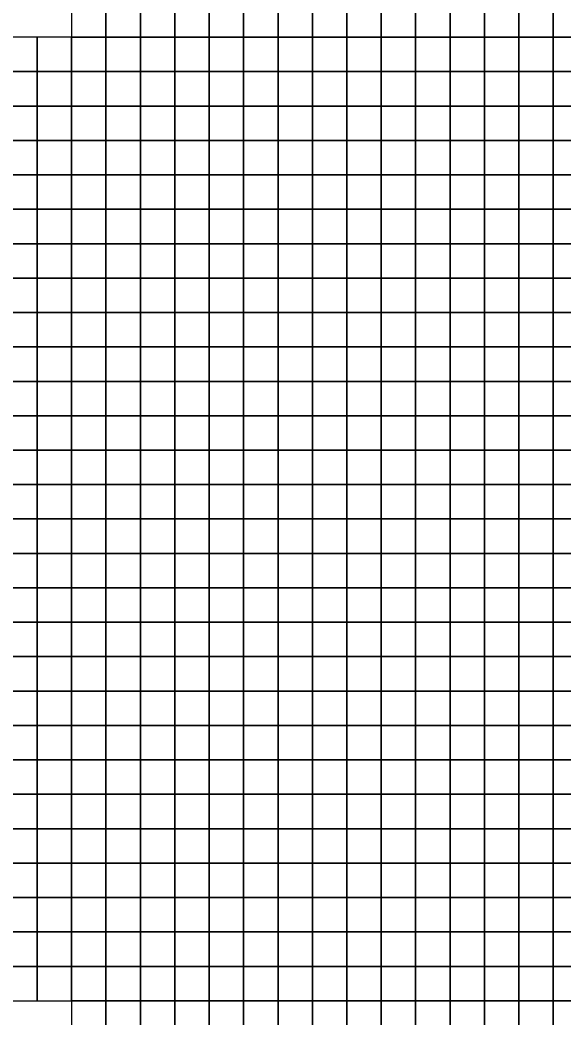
# Model space of a CAD drawing. Extents: x -2.8 to 74.5, y -0.2 to 18.4.
# Drawn here: x 66.37 to 69.53, y 6.1 to 11.9 of the extents above; entities that cross this region are included whole.
import ezdxf

# ---------------------------------------------------------------- set-up
doc = ezdxf.new("R2010")
doc.units = 0
doc.header["$MEASUREMENT"] = 0
doc.layers.add('layer_elements', color=7, linetype='Continuous')

msp = doc.modelspace()

# ---------------------------------------------------------------- linework, layer by layer
at = {"layer": 'layer_elements', "color": 51, "true_color": 0xffff73}
for points in [[(66.67, 11.8), (66.87, 11.8, 0), (66.87, 12, 0), (66.67, 12)], [(67.07, 11.8), (67.27, 11.8), (67.27, 12), (67.07, 12)], [(67.27, 11.8), (67.47, 11.8), (67.47, 12), (67.27, 12)], [(67.47, 11.8), (67.67, 11.8), (67.67, 12), (67.47, 12)], [(67.67, 11.8), (67.87, 11.8), (67.87, 12), (67.67, 12)], [(67.87, 11.8), (68.07, 11.8), (68.07, 12), (67.87, 12)], [(68.07, 11.8), (68.27, 11.8), (68.27, 12), (68.07, 12)], [(68.27, 11.8), (68.47, 11.8), (68.47, 12), (68.27, 12)], [(68.47, 11.8), (68.67, 11.8), (68.67, 12), (68.47, 12)], [(68.67, 11.8), (68.87, 11.8), (68.87, 12), (68.67, 12)], [(69.47, 11.8), (69.67, 11.8), (69.67, 12), (69.47, 12)], [(66.27, 11.6, 0), (66.47, 11.6), (66.47, 11.8), (66.27, 11.8)], [(66.47, 11.6), (66.67, 11.6), (66.67, 11.8), (66.47, 11.8)], [(67.07, 11.6), (67.27, 11.6), (67.27, 11.8), (67.07, 11.8)], [(67.27, 11.6), (67.47, 11.6), (67.47, 11.8), (67.27, 11.8)], [(67.47, 11.6), (67.67, 11.6), (67.67, 11.8), (67.47, 11.8)], [(67.67, 11.6), (67.87, 11.6), (67.87, 11.8), (67.67, 11.8)], [(68.07, 11.6), (68.27, 11.6), (68.27, 11.8), (68.07, 11.8)], [(68.27, 11.6), (68.47, 11.6), (68.47, 11.8), (68.27, 11.8)], [(67.07, 11.4), (67.27, 11.4), (67.27, 11.6), (67.07, 11.6)], [(67.27, 11.4), (67.47, 11.4), (67.47, 11.6), (67.27, 11.6)], [(67.47, 11.4), (67.67, 11.4), (67.67, 11.6), (67.47, 11.6)], [(68.07, 11.4), (68.27, 11.4), (68.27, 11.6), (68.07, 11.6)], [(66.67, 11.2), (66.87, 11.2), (66.87, 11.4), (66.67, 11.4)], [(66.87, 11.2), (67.07, 11.2), (67.07, 11.4), (66.87, 11.4)], [(67.07, 11.2), (67.27, 11.2), (67.27, 11.4), (67.07, 11.4)], [(67.27, 11.2), (67.47, 11.2), (67.47, 11.4), (67.27, 11.4)], [(66.27, 11), (66.47, 11), (66.47, 11.2), (66.27, 11.2)], [(66.47, 11), (66.67, 11), (66.67, 11.2), (66.47, 11.2)], [(66.67, 11), (66.87, 11), (66.87, 11.2), (66.67, 11.2)], [(66.87, 11), (67.07, 11), (67.07, 11.2), (66.87, 11.2)], [(67.07, 11), (67.27, 11), (67.27, 11.2), (67.07, 11.2)], [(67.27, 11), (67.47, 11), (67.47, 11.2), (67.27, 11.2)], [(66.27, 6.8), (66.47, 6.8), (66.47, 7), (66.27, 7)], [(66.47, 6.8), (66.67, 6.8), (66.67, 7), (66.47, 7)], [(66.67, 6.8), (66.87, 6.8), (66.87, 7), (66.67, 7)], [(66.87, 6.8), (67.07, 6.8), (67.07, 7), (66.87, 7)], [(66.27, 6.6), (66.47, 6.6), (66.47, 6.8), (66.27, 6.8)], [(66.47, 6.6), (66.67, 6.6), (66.67, 6.8), (66.47, 6.8)], [(66.67, 6.6), (66.87, 6.6), (66.87, 6.8), (66.67, 6.8)], [(66.87, 6.6), (67.07, 6.6), (67.07, 6.8), (66.87, 6.8)], [(67.07, 6.6), (67.27, 6.6), (67.27, 6.8), (67.07, 6.8)], [(66.47, 6.4, 0), (66.67, 6.4), (66.67, 6.6), (66.47, 6.6)], [(67.07, 6.4), (67.27, 6.4), (67.27, 6.6), (67.07, 6.6)], [(66.27, 6.2), (66.47, 6.2), (66.47, 6.4, 0), (66.27, 6.4)], [(66.47, 6.2), (66.67, 6.2), (66.67, 6.4), (66.47, 6.4, 0)], [(67.07, 6.2), (67.27, 6.2), (67.27, 6.4), (67.07, 6.4)], [(66.67, 6), (66.87, 6, 0), (66.87, 6.2, 0), (66.67, 6.2)]]:
    msp.add_3dface(points, dxfattribs=at)
at = {"layer": 'layer_elements', "color": 171, "true_color": 0x8080ff}
for points in [[(66.87, 11.8, 0), (67.07, 11.8), (67.07, 12), (66.87, 12, 0)], [(68.87, 11.8), (69.07, 11.8), (69.07, 12), (68.87, 12)], [(69.07, 11.8), (69.27, 11.8), (69.27, 12), (69.07, 12)], [(69.27, 11.8), (69.47, 11.8), (69.47, 12), (69.27, 12)], [(67.87, 11.6), (68.07, 11.6), (68.07, 11.8), (67.87, 11.8)], [(68.47, 11.6), (68.67, 11.6), (68.67, 11.8), (68.47, 11.8)], [(68.67, 11.6), (68.87, 11.6), (68.87, 11.8), (68.67, 11.8)], [(68.87, 11.6), (69.07, 11.6), (69.07, 11.8), (68.87, 11.8)], [(69.07, 11.6), (69.27, 11.6), (69.27, 11.8), (69.07, 11.8)], [(69.27, 11.6), (69.47, 11.6), (69.47, 11.8), (69.27, 11.8)], [(69.47, 11.6), (69.67, 11.6), (69.67, 11.8), (69.47, 11.8)], [(67.67, 11.4), (67.87, 11.4), (67.87, 11.6), (67.67, 11.6)], [(67.87, 11.4), (68.07, 11.4), (68.07, 11.6), (67.87, 11.6)], [(68.27, 11.4), (68.47, 11.4), (68.47, 11.6), (68.27, 11.6)], [(68.47, 11.4), (68.67, 11.4), (68.67, 11.6), (68.47, 11.6)], [(68.67, 11.4), (68.87, 11.4), (68.87, 11.6), (68.67, 11.6)], [(68.87, 11.4), (69.07, 11.4), (69.07, 11.6), (68.87, 11.6)], [(69.07, 11.4), (69.27, 11.4), (69.27, 11.6), (69.07, 11.6)], [(69.27, 11.4), (69.47, 11.4), (69.47, 11.6), (69.27, 11.6)], [(69.47, 11.4), (69.67, 11.4), (69.67, 11.6), (69.47, 11.6)], [(67.47, 11.2), (67.67, 11.2), (67.67, 11.4), (67.47, 11.4)], [(67.67, 11.2), (67.87, 11.2), (67.87, 11.4), (67.67, 11.4)], [(67.87, 11.2), (68.07, 11.2), (68.07, 11.4), (67.87, 11.4)], [(68.07, 11.2), (68.27, 11.2), (68.27, 11.4), (68.07, 11.4)], [(68.27, 11.2), (68.47, 11.2), (68.47, 11.4), (68.27, 11.4)], [(68.47, 11.2), (68.67, 11.2), (68.67, 11.4), (68.47, 11.4)], [(68.67, 11.2), (68.87, 11.2), (68.87, 11.4), (68.67, 11.4)], [(68.87, 11.2), (69.07, 11.2), (69.07, 11.4), (68.87, 11.4)], [(69.07, 11.2), (69.27, 11.2), (69.27, 11.4), (69.07, 11.4)], [(69.27, 11.2), (69.47, 11.2), (69.47, 11.4), (69.27, 11.4)], [(69.47, 11.2), (69.67, 11.2), (69.67, 11.4), (69.47, 11.4)], [(67.47, 11), (67.67, 11), (67.67, 11.2), (67.47, 11.2)], [(67.67, 11), (67.87, 11), (67.87, 11.2), (67.67, 11.2)], [(67.87, 11), (68.07, 11), (68.07, 11.2), (67.87, 11.2)], [(68.07, 11), (68.27, 11), (68.27, 11.2), (68.07, 11.2)], [(68.27, 11), (68.47, 11), (68.47, 11.2), (68.27, 11.2)], [(68.47, 11), (68.67, 11), (68.67, 11.2), (68.47, 11.2)], [(68.67, 11), (68.87, 11), (68.87, 11.2), (68.67, 11.2)], [(68.87, 11), (69.07, 11), (69.07, 11.2), (68.87, 11.2)], [(69.07, 11), (69.27, 11), (69.27, 11.2), (69.07, 11.2)], [(69.27, 11), (69.47, 11), (69.47, 11.2), (69.27, 11.2)], [(69.47, 11), (69.67, 11), (69.67, 11.2), (69.47, 11.2)], [(66.27, 10.8), (66.47, 10.8), (66.47, 11), (66.27, 11)], [(66.47, 10.8), (66.67, 10.8), (66.67, 11), (66.47, 11)], [(66.67, 10.8), (66.87, 10.8), (66.87, 11), (66.67, 11)], [(66.87, 10.8), (67.07, 10.8), (67.07, 11), (66.87, 11)], [(67.07, 10.8), (67.27, 10.8), (67.27, 11), (67.07, 11)], [(67.27, 10.8), (67.47, 10.8), (67.47, 11), (67.27, 11)], [(67.47, 10.8), (67.67, 10.8), (67.67, 11), (67.47, 11)], [(67.67, 10.8), (67.87, 10.8), (67.87, 11), (67.67, 11)], [(67.87, 10.8), (68.07, 10.8), (68.07, 11), (67.87, 11)], [(68.07, 10.8), (68.27, 10.8), (68.27, 11), (68.07, 11)], [(68.27, 10.8), (68.47, 10.8), (68.47, 11), (68.27, 11)], [(68.47, 10.8), (68.67, 10.8), (68.67, 11), (68.47, 11)], [(68.67, 10.8), (68.87, 10.8), (68.87, 11), (68.67, 11)], [(68.87, 10.8), (69.07, 10.8), (69.07, 11), (68.87, 11)], [(69.07, 10.8), (69.27, 10.8), (69.27, 11), (69.07, 11)], [(69.27, 10.8), (69.47, 10.8), (69.47, 11), (69.27, 11)], [(69.47, 10.8), (69.67, 10.8), (69.67, 11), (69.47, 11)], [(66.27, 10.6), (66.47, 10.6), (66.47, 10.8), (66.27, 10.8)], [(66.47, 10.6), (66.67, 10.6), (66.67, 10.8), (66.47, 10.8)], [(66.67, 10.6), (66.87, 10.6), (66.87, 10.8), (66.67, 10.8)], [(66.87, 10.6), (67.07, 10.6), (67.07, 10.8), (66.87, 10.8)], [(67.07, 10.6), (67.27, 10.6), (67.27, 10.8), (67.07, 10.8)], [(67.27, 10.6), (67.47, 10.6), (67.47, 10.8), (67.27, 10.8)], [(67.47, 10.6), (67.67, 10.6), (67.67, 10.8), (67.47, 10.8)], [(67.67, 10.6), (67.87, 10.6), (67.87, 10.8), (67.67, 10.8)], [(67.87, 10.6), (68.07, 10.6), (68.07, 10.8), (67.87, 10.8)], [(68.07, 10.6), (68.27, 10.6), (68.27, 10.8), (68.07, 10.8)], [(68.27, 10.6), (68.47, 10.6), (68.47, 10.8), (68.27, 10.8)], [(68.47, 10.6), (68.67, 10.6), (68.67, 10.8), (68.47, 10.8)], [(68.67, 10.6), (68.87, 10.6), (68.87, 10.8), (68.67, 10.8)], [(68.87, 10.6), (69.07, 10.6), (69.07, 10.8), (68.87, 10.8)], [(69.07, 10.6), (69.27, 10.6), (69.27, 10.8), (69.07, 10.8)], [(69.27, 10.6), (69.47, 10.6), (69.47, 10.8), (69.27, 10.8)], [(69.47, 10.6), (69.67, 10.6), (69.67, 10.8), (69.47, 10.8)], [(66.27, 10.4), (66.47, 10.4), (66.47, 10.6), (66.27, 10.6)], [(66.47, 10.4), (66.67, 10.4), (66.67, 10.6), (66.47, 10.6)], [(66.67, 10.4), (66.87, 10.4), (66.87, 10.6), (66.67, 10.6)], [(66.87, 10.4), (67.07, 10.4), (67.07, 10.6), (66.87, 10.6)], [(67.07, 10.4), (67.27, 10.4), (67.27, 10.6), (67.07, 10.6)], [(67.27, 10.4), (67.47, 10.4), (67.47, 10.6), (67.27, 10.6)], [(67.47, 10.4), (67.67, 10.4), (67.67, 10.6), (67.47, 10.6)], [(67.67, 10.4), (67.87, 10.4), (67.87, 10.6), (67.67, 10.6)], [(67.87, 10.4), (68.07, 10.4), (68.07, 10.6), (67.87, 10.6)], [(68.07, 10.4), (68.27, 10.4), (68.27, 10.6), (68.07, 10.6)], [(68.27, 10.4), (68.47, 10.4), (68.47, 10.6), (68.27, 10.6)], [(68.47, 10.4), (68.67, 10.4), (68.67, 10.6), (68.47, 10.6)], [(68.67, 10.4), (68.87, 10.4), (68.87, 10.6), (68.67, 10.6)], [(68.87, 10.4), (69.07, 10.4), (69.07, 10.6), (68.87, 10.6)], [(69.07, 10.4), (69.27, 10.4), (69.27, 10.6), (69.07, 10.6)], [(69.27, 10.4), (69.47, 10.4), (69.47, 10.6), (69.27, 10.6)], [(69.47, 10.4), (69.67, 10.4), (69.67, 10.6), (69.47, 10.6)], [(66.27, 10.2), (66.47, 10.2), (66.47, 10.4), (66.27, 10.4)], [(66.47, 10.2), (66.67, 10.2), (66.67, 10.4), (66.47, 10.4)], [(66.67, 10.2), (66.87, 10.2), (66.87, 10.4), (66.67, 10.4)], [(66.87, 10.2), (67.07, 10.2), (67.07, 10.4), (66.87, 10.4)], [(67.07, 10.2), (67.27, 10.2), (67.27, 10.4), (67.07, 10.4)], [(67.27, 10.2), (67.47, 10.2), (67.47, 10.4), (67.27, 10.4)], [(67.47, 10.2), (67.67, 10.2), (67.67, 10.4), (67.47, 10.4)], [(67.67, 10.2), (67.87, 10.2), (67.87, 10.4), (67.67, 10.4)], [(67.87, 10.2), (68.07, 10.2), (68.07, 10.4), (67.87, 10.4)], [(68.07, 10.2), (68.27, 10.2), (68.27, 10.4), (68.07, 10.4)], [(68.27, 10.2), (68.47, 10.2), (68.47, 10.4), (68.27, 10.4)], [(68.47, 10.2), (68.67, 10.2), (68.67, 10.4), (68.47, 10.4)], [(68.67, 10.2), (68.87, 10.2), (68.87, 10.4), (68.67, 10.4)], [(68.87, 10.2), (69.07, 10.2), (69.07, 10.4), (68.87, 10.4)], [(69.07, 10.2), (69.27, 10.2), (69.27, 10.4), (69.07, 10.4)], [(69.27, 10.2), (69.47, 10.2), (69.47, 10.4), (69.27, 10.4)], [(69.47, 10.2), (69.67, 10.2), (69.67, 10.4), (69.47, 10.4)], [(66.27, 10), (66.47, 10), (66.47, 10.2), (66.27, 10.2)], [(66.47, 10), (66.67, 10), (66.67, 10.2), (66.47, 10.2)], [(66.67, 10), (66.87, 10), (66.87, 10.2), (66.67, 10.2)], [(66.87, 10), (67.07, 10), (67.07, 10.2), (66.87, 10.2)], [(67.07, 10), (67.27, 10), (67.27, 10.2), (67.07, 10.2)], [(67.27, 10), (67.47, 10), (67.47, 10.2), (67.27, 10.2)], [(67.47, 10), (67.67, 10), (67.67, 10.2), (67.47, 10.2)], [(67.67, 10), (67.87, 10), (67.87, 10.2), (67.67, 10.2)], [(67.87, 10), (68.07, 10), (68.07, 10.2), (67.87, 10.2)], [(68.07, 10), (68.27, 10), (68.27, 10.2), (68.07, 10.2)], [(68.27, 10), (68.47, 10), (68.47, 10.2), (68.27, 10.2)], [(68.47, 10), (68.67, 10), (68.67, 10.2), (68.47, 10.2)], [(68.67, 10), (68.87, 10), (68.87, 10.2), (68.67, 10.2)], [(68.87, 10), (69.07, 10), (69.07, 10.2), (68.87, 10.2)], [(69.07, 10), (69.27, 10), (69.27, 10.2), (69.07, 10.2)], [(69.27, 10), (69.47, 10), (69.47, 10.2), (69.27, 10.2)], [(69.47, 10), (69.67, 10), (69.67, 10.2), (69.47, 10.2)], [(66.27, 9.8), (66.47, 9.8), (66.47, 10), (66.27, 10)], [(66.47, 9.8), (66.67, 9.8), (66.67, 10), (66.47, 10)], [(66.67, 9.8), (66.87, 9.8), (66.87, 10), (66.67, 10)], [(66.87, 9.8), (67.07, 9.8), (67.07, 10), (66.87, 10)], [(67.07, 9.8), (67.27, 9.8), (67.27, 10), (67.07, 10)], [(67.27, 9.8), (67.47, 9.8), (67.47, 10), (67.27, 10)], [(67.47, 9.8), (67.67, 9.8), (67.67, 10), (67.47, 10)], [(67.67, 9.8), (67.87, 9.8), (67.87, 10), (67.67, 10)], [(67.87, 9.8), (68.07, 9.8), (68.07, 10), (67.87, 10)], [(68.07, 9.8), (68.27, 9.8), (68.27, 10), (68.07, 10)], [(68.27, 9.8), (68.47, 9.8), (68.47, 10), (68.27, 10)], [(68.47, 9.8), (68.67, 9.8), (68.67, 10), (68.47, 10)], [(68.67, 9.8), (68.87, 9.8), (68.87, 10), (68.67, 10)], [(68.87, 9.8), (69.07, 9.8), (69.07, 10), (68.87, 10)], [(69.07, 9.8), (69.27, 9.8), (69.27, 10), (69.07, 10)], [(69.27, 9.8), (69.47, 9.8), (69.47, 10), (69.27, 10)], [(69.47, 9.8), (69.67, 9.8), (69.67, 10), (69.47, 10)], [(66.27, 9.6), (66.47, 9.6), (66.47, 9.8), (66.27, 9.8)], [(66.47, 9.6), (66.67, 9.6), (66.67, 9.8), (66.47, 9.8)], [(66.67, 9.6), (66.87, 9.6), (66.87, 9.8), (66.67, 9.8)], [(66.87, 9.6), (67.07, 9.6), (67.07, 9.8), (66.87, 9.8)], [(67.07, 9.6), (67.27, 9.6), (67.27, 9.8), (67.07, 9.8)], [(67.27, 9.6), (67.47, 9.6), (67.47, 9.8), (67.27, 9.8)], [(67.47, 9.6), (67.67, 9.6), (67.67, 9.8), (67.47, 9.8)], [(67.67, 9.6), (67.87, 9.6), (67.87, 9.8), (67.67, 9.8)], [(67.87, 9.6), (68.07, 9.6), (68.07, 9.8), (67.87, 9.8)], [(68.07, 9.6), (68.27, 9.6), (68.27, 9.8), (68.07, 9.8)], [(68.27, 9.6), (68.47, 9.6), (68.47, 9.8), (68.27, 9.8)], [(68.47, 9.6), (68.67, 9.6), (68.67, 9.8), (68.47, 9.8)], [(68.67, 9.6), (68.87, 9.6), (68.87, 9.8), (68.67, 9.8)], [(68.87, 9.6), (69.07, 9.6), (69.07, 9.8), (68.87, 9.8)], [(69.07, 9.6), (69.27, 9.6), (69.27, 9.8), (69.07, 9.8)], [(69.27, 9.6), (69.47, 9.6), (69.47, 9.8), (69.27, 9.8)], [(69.47, 9.6), (69.67, 9.6), (69.67, 9.8), (69.47, 9.8)], [(66.27, 9.4), (66.47, 9.4), (66.47, 9.6), (66.27, 9.6)], [(66.47, 9.4), (66.67, 9.4), (66.67, 9.6), (66.47, 9.6)], [(66.67, 9.4), (66.87, 9.4), (66.87, 9.6), (66.67, 9.6)], [(66.87, 9.4), (67.07, 9.4), (67.07, 9.6), (66.87, 9.6)], [(67.07, 9.4), (67.27, 9.4), (67.27, 9.6), (67.07, 9.6)], [(67.27, 9.4), (67.47, 9.4), (67.47, 9.6), (67.27, 9.6)], [(67.47, 9.4), (67.67, 9.4), (67.67, 9.6), (67.47, 9.6)], [(67.67, 9.4), (67.87, 9.4), (67.87, 9.6), (67.67, 9.6)], [(67.87, 9.4), (68.07, 9.4), (68.07, 9.6), (67.87, 9.6)], [(68.07, 9.4), (68.27, 9.4), (68.27, 9.6), (68.07, 9.6)], [(68.27, 9.4), (68.47, 9.4), (68.47, 9.6), (68.27, 9.6)], [(68.47, 9.4), (68.67, 9.4), (68.67, 9.6), (68.47, 9.6)], [(68.67, 9.4), (68.87, 9.4), (68.87, 9.6), (68.67, 9.6)], [(68.87, 9.4), (69.07, 9.4), (69.07, 9.6), (68.87, 9.6)], [(69.07, 9.4), (69.27, 9.4), (69.27, 9.6), (69.07, 9.6)], [(69.27, 9.4), (69.47, 9.4), (69.47, 9.6), (69.27, 9.6)], [(69.47, 9.4), (69.67, 9.4), (69.67, 9.6), (69.47, 9.6)], [(66.27, 9.2), (66.47, 9.2), (66.47, 9.4), (66.27, 9.4)], [(66.47, 9.2), (66.67, 9.2), (66.67, 9.4), (66.47, 9.4)], [(66.67, 9.2), (66.87, 9.2), (66.87, 9.4), (66.67, 9.4)], [(66.87, 9.2), (67.07, 9.2), (67.07, 9.4), (66.87, 9.4)], [(67.07, 9.2), (67.27, 9.2), (67.27, 9.4), (67.07, 9.4)], [(67.27, 9.2), (67.47, 9.2), (67.47, 9.4), (67.27, 9.4)], [(67.47, 9.2), (67.67, 9.2), (67.67, 9.4), (67.47, 9.4)], [(67.67, 9.2), (67.87, 9.2), (67.87, 9.4), (67.67, 9.4)], [(67.87, 9.2), (68.07, 9.2), (68.07, 9.4), (67.87, 9.4)], [(68.07, 9.2), (68.27, 9.2), (68.27, 9.4), (68.07, 9.4)], [(68.27, 9.2), (68.47, 9.2), (68.47, 9.4), (68.27, 9.4)], [(68.47, 9.2), (68.67, 9.2), (68.67, 9.4), (68.47, 9.4)], [(68.67, 9.2), (68.87, 9.2), (68.87, 9.4), (68.67, 9.4)], [(68.87, 9.2), (69.07, 9.2), (69.07, 9.4), (68.87, 9.4)], [(69.07, 9.2), (69.27, 9.2), (69.27, 9.4), (69.07, 9.4)], [(69.27, 9.2), (69.47, 9.2), (69.47, 9.4), (69.27, 9.4)], [(69.47, 9.2), (69.67, 9.2), (69.67, 9.4), (69.47, 9.4)], [(66.27, 9), (66.47, 9), (66.47, 9.2), (66.27, 9.2)], [(66.47, 9), (66.67, 9), (66.67, 9.2), (66.47, 9.2)], [(66.67, 9), (66.87, 9), (66.87, 9.2), (66.67, 9.2)], [(66.87, 9), (67.07, 9), (67.07, 9.2), (66.87, 9.2)], [(67.07, 9), (67.27, 9), (67.27, 9.2), (67.07, 9.2)], [(67.27, 9), (67.47, 9), (67.47, 9.2), (67.27, 9.2)], [(67.47, 9), (67.67, 9), (67.67, 9.2), (67.47, 9.2)], [(67.67, 9), (67.87, 9), (67.87, 9.2), (67.67, 9.2)], [(67.87, 9), (68.07, 9), (68.07, 9.2), (67.87, 9.2)], [(68.07, 9), (68.27, 9), (68.27, 9.2), (68.07, 9.2)], [(68.27, 9), (68.47, 9), (68.47, 9.2), (68.27, 9.2)], [(68.47, 9), (68.67, 9), (68.67, 9.2), (68.47, 9.2)], [(68.67, 9), (68.87, 9), (68.87, 9.2), (68.67, 9.2)], [(68.87, 9), (69.07, 9), (69.07, 9.2), (68.87, 9.2)], [(69.07, 9), (69.27, 9), (69.27, 9.2), (69.07, 9.2)], [(69.27, 9), (69.47, 9), (69.47, 9.2), (69.27, 9.2)], [(69.47, 9), (69.67, 9), (69.67, 9.2), (69.47, 9.2)], [(66.27, 8.8), (66.47, 8.8), (66.47, 9), (66.27, 9)], [(66.47, 8.8), (66.67, 8.8), (66.67, 9), (66.47, 9)], [(66.67, 8.8), (66.87, 8.8), (66.87, 9), (66.67, 9)], [(66.87, 8.8), (67.07, 8.8), (67.07, 9), (66.87, 9)], [(67.07, 8.8), (67.27, 8.8), (67.27, 9), (67.07, 9)], [(67.27, 8.8), (67.47, 8.8), (67.47, 9), (67.27, 9)], [(67.47, 8.8), (67.67, 8.8), (67.67, 9), (67.47, 9)], [(67.67, 8.8), (67.87, 8.8), (67.87, 9), (67.67, 9)], [(67.87, 8.8), (68.07, 8.8), (68.07, 9), (67.87, 9)], [(68.07, 8.8), (68.27, 8.8), (68.27, 9), (68.07, 9)], [(68.27, 8.8), (68.47, 8.8), (68.47, 9), (68.27, 9)], [(68.47, 8.8), (68.67, 8.8), (68.67, 9), (68.47, 9)], [(68.67, 8.8), (68.87, 8.8), (68.87, 9), (68.67, 9)], [(68.87, 8.8), (69.07, 8.8), (69.07, 9), (68.87, 9)], [(69.07, 8.8), (69.27, 8.8), (69.27, 9), (69.07, 9)], [(69.27, 8.8), (69.47, 8.8), (69.47, 9), (69.27, 9)], [(69.47, 8.8), (69.67, 8.8), (69.67, 9), (69.47, 9)], [(66.27, 8.6), (66.47, 8.6), (66.47, 8.8), (66.27, 8.8)], [(66.47, 8.6), (66.67, 8.6), (66.67, 8.8), (66.47, 8.8)], [(66.67, 8.6), (66.87, 8.6), (66.87, 8.8), (66.67, 8.8)], [(66.87, 8.6), (67.07, 8.6), (67.07, 8.8), (66.87, 8.8)], [(67.07, 8.6), (67.27, 8.6), (67.27, 8.8), (67.07, 8.8)], [(67.27, 8.6), (67.47, 8.6), (67.47, 8.8), (67.27, 8.8)], [(67.47, 8.6), (67.67, 8.6), (67.67, 8.8), (67.47, 8.8)], [(67.67, 8.6), (67.87, 8.6), (67.87, 8.8), (67.67, 8.8)], [(67.87, 8.6), (68.07, 8.6), (68.07, 8.8), (67.87, 8.8)], [(68.07, 8.6), (68.27, 8.6), (68.27, 8.8), (68.07, 8.8)], [(68.27, 8.6), (68.47, 8.6), (68.47, 8.8), (68.27, 8.8)], [(68.47, 8.6), (68.67, 8.6), (68.67, 8.8), (68.47, 8.8)], [(68.67, 8.6), (68.87, 8.6), (68.87, 8.8), (68.67, 8.8)], [(68.87, 8.6), (69.07, 8.6), (69.07, 8.8), (68.87, 8.8)], [(69.07, 8.6), (69.27, 8.6), (69.27, 8.8), (69.07, 8.8)], [(69.27, 8.6), (69.47, 8.6), (69.47, 8.8), (69.27, 8.8)], [(69.47, 8.6), (69.67, 8.6), (69.67, 8.8), (69.47, 8.8)], [(66.27, 8.4), (66.47, 8.4), (66.47, 8.6), (66.27, 8.6)], [(66.47, 8.4), (66.67, 8.4), (66.67, 8.6), (66.47, 8.6)], [(66.67, 8.4), (66.87, 8.4), (66.87, 8.6), (66.67, 8.6)], [(66.87, 8.4), (67.07, 8.4), (67.07, 8.6), (66.87, 8.6)], [(67.07, 8.4), (67.27, 8.4), (67.27, 8.6), (67.07, 8.6)], [(67.27, 8.4), (67.47, 8.4), (67.47, 8.6), (67.27, 8.6)], [(67.47, 8.4), (67.67, 8.4), (67.67, 8.6), (67.47, 8.6)], [(67.67, 8.4), (67.87, 8.4), (67.87, 8.6), (67.67, 8.6)], [(67.87, 8.4), (68.07, 8.4), (68.07, 8.6), (67.87, 8.6)], [(68.07, 8.4), (68.27, 8.4), (68.27, 8.6), (68.07, 8.6)], [(68.27, 8.4), (68.47, 8.4), (68.47, 8.6), (68.27, 8.6)], [(68.47, 8.4), (68.67, 8.4), (68.67, 8.6), (68.47, 8.6)], [(68.67, 8.4), (68.87, 8.4), (68.87, 8.6), (68.67, 8.6)], [(68.87, 8.4), (69.07, 8.4), (69.07, 8.6), (68.87, 8.6)], [(69.07, 8.4), (69.27, 8.4), (69.27, 8.6), (69.07, 8.6)], [(69.27, 8.4), (69.47, 8.4), (69.47, 8.6), (69.27, 8.6)], [(69.47, 8.4), (69.67, 8.4), (69.67, 8.6), (69.47, 8.6)], [(66.27, 8.2), (66.47, 8.2), (66.47, 8.4), (66.27, 8.4)], [(66.47, 8.2), (66.67, 8.2), (66.67, 8.4), (66.47, 8.4)], [(66.67, 8.2), (66.87, 8.2), (66.87, 8.4), (66.67, 8.4)], [(66.87, 8.2), (67.07, 8.2), (67.07, 8.4), (66.87, 8.4)], [(67.07, 8.2), (67.27, 8.2), (67.27, 8.4), (67.07, 8.4)], [(67.27, 8.2), (67.47, 8.2), (67.47, 8.4), (67.27, 8.4)], [(67.47, 8.2), (67.67, 8.2), (67.67, 8.4), (67.47, 8.4)], [(67.67, 8.2), (67.87, 8.2), (67.87, 8.4), (67.67, 8.4)], [(67.87, 8.2), (68.07, 8.2), (68.07, 8.4), (67.87, 8.4)], [(68.07, 8.2), (68.27, 8.2), (68.27, 8.4), (68.07, 8.4)], [(68.27, 8.2), (68.47, 8.2), (68.47, 8.4), (68.27, 8.4)], [(68.47, 8.2), (68.67, 8.2), (68.67, 8.4), (68.47, 8.4)], [(68.67, 8.2), (68.87, 8.2), (68.87, 8.4), (68.67, 8.4)], [(68.87, 8.2), (69.07, 8.2), (69.07, 8.4), (68.87, 8.4)], [(69.07, 8.2), (69.27, 8.2), (69.27, 8.4), (69.07, 8.4)], [(69.27, 8.2), (69.47, 8.2), (69.47, 8.4), (69.27, 8.4)], [(69.47, 8.2), (69.67, 8.2), (69.67, 8.4), (69.47, 8.4)], [(66.27, 8), (66.47, 8), (66.47, 8.2), (66.27, 8.2)], [(66.47, 8), (66.67, 8), (66.67, 8.2), (66.47, 8.2)], [(66.67, 8), (66.87, 8), (66.87, 8.2), (66.67, 8.2)], [(66.87, 8), (67.07, 8), (67.07, 8.2), (66.87, 8.2)], [(67.07, 8), (67.27, 8), (67.27, 8.2), (67.07, 8.2)], [(67.27, 8), (67.47, 8), (67.47, 8.2), (67.27, 8.2)], [(67.47, 8), (67.67, 8), (67.67, 8.2), (67.47, 8.2)], [(67.67, 8), (67.87, 8), (67.87, 8.2), (67.67, 8.2)], [(67.87, 8), (68.07, 8), (68.07, 8.2), (67.87, 8.2)], [(68.07, 8), (68.27, 8), (68.27, 8.2), (68.07, 8.2)], [(68.27, 8), (68.47, 8), (68.47, 8.2), (68.27, 8.2)], [(68.47, 8), (68.67, 8), (68.67, 8.2), (68.47, 8.2)], [(68.67, 8), (68.87, 8), (68.87, 8.2), (68.67, 8.2)], [(68.87, 8), (69.07, 8), (69.07, 8.2), (68.87, 8.2)], [(69.07, 8), (69.27, 8), (69.27, 8.2), (69.07, 8.2)], [(69.27, 8), (69.47, 8), (69.47, 8.2), (69.27, 8.2)], [(69.47, 8), (69.67, 8), (69.67, 8.2), (69.47, 8.2)], [(66.27, 7.8), (66.47, 7.8), (66.47, 8), (66.27, 8)], [(66.47, 7.8), (66.67, 7.8), (66.67, 8), (66.47, 8)], [(66.67, 7.8), (66.87, 7.8), (66.87, 8), (66.67, 8)], [(66.87, 7.8), (67.07, 7.8), (67.07, 8), (66.87, 8)], [(67.07, 7.8), (67.27, 7.8), (67.27, 8), (67.07, 8)], [(67.27, 7.8), (67.47, 7.8), (67.47, 8), (67.27, 8)], [(67.47, 7.8), (67.67, 7.8), (67.67, 8), (67.47, 8)], [(67.67, 7.8), (67.87, 7.8), (67.87, 8), (67.67, 8)], [(67.87, 7.8), (68.07, 7.8), (68.07, 8), (67.87, 8)], [(68.07, 7.8), (68.27, 7.8), (68.27, 8), (68.07, 8)], [(68.27, 7.8), (68.47, 7.8), (68.47, 8), (68.27, 8)], [(68.47, 7.8), (68.67, 7.8), (68.67, 8), (68.47, 8)], [(68.67, 7.8), (68.87, 7.8), (68.87, 8), (68.67, 8)], [(68.87, 7.8), (69.07, 7.8), (69.07, 8), (68.87, 8)], [(69.07, 7.8), (69.27, 7.8), (69.27, 8), (69.07, 8)], [(69.27, 7.8), (69.47, 7.8), (69.47, 8), (69.27, 8)], [(69.47, 7.8), (69.67, 7.8), (69.67, 8), (69.47, 8)], [(66.27, 7.6), (66.47, 7.6), (66.47, 7.8), (66.27, 7.8)], [(66.47, 7.6), (66.67, 7.6), (66.67, 7.8), (66.47, 7.8)], [(66.67, 7.6), (66.87, 7.6), (66.87, 7.8), (66.67, 7.8)], [(66.87, 7.6), (67.07, 7.6), (67.07, 7.8), (66.87, 7.8)], [(67.07, 7.6), (67.27, 7.6), (67.27, 7.8), (67.07, 7.8)], [(67.27, 7.6), (67.47, 7.6), (67.47, 7.8), (67.27, 7.8)], [(67.47, 7.6), (67.67, 7.6), (67.67, 7.8), (67.47, 7.8)], [(67.67, 7.6), (67.87, 7.6), (67.87, 7.8), (67.67, 7.8)], [(67.87, 7.6), (68.07, 7.6), (68.07, 7.8), (67.87, 7.8)], [(68.07, 7.6), (68.27, 7.6), (68.27, 7.8), (68.07, 7.8)], [(68.27, 7.6), (68.47, 7.6), (68.47, 7.8), (68.27, 7.8)], [(68.47, 7.6), (68.67, 7.6), (68.67, 7.8), (68.47, 7.8)], [(68.67, 7.6), (68.87, 7.6), (68.87, 7.8), (68.67, 7.8)], [(68.87, 7.6), (69.07, 7.6), (69.07, 7.8), (68.87, 7.8)], [(69.07, 7.6), (69.27, 7.6), (69.27, 7.8), (69.07, 7.8)], [(69.27, 7.6), (69.47, 7.6), (69.47, 7.8), (69.27, 7.8)], [(69.47, 7.6), (69.67, 7.6), (69.67, 7.8), (69.47, 7.8)], [(66.27, 7.4), (66.47, 7.4), (66.47, 7.6), (66.27, 7.6)], [(66.47, 7.4), (66.67, 7.4), (66.67, 7.6), (66.47, 7.6)], [(66.67, 7.4), (66.87, 7.4), (66.87, 7.6), (66.67, 7.6)], [(66.87, 7.4), (67.07, 7.4), (67.07, 7.6), (66.87, 7.6)], [(67.07, 7.4), (67.27, 7.4), (67.27, 7.6), (67.07, 7.6)], [(67.27, 7.4), (67.47, 7.4), (67.47, 7.6), (67.27, 7.6)], [(67.47, 7.4), (67.67, 7.4), (67.67, 7.6), (67.47, 7.6)], [(67.67, 7.4), (67.87, 7.4), (67.87, 7.6), (67.67, 7.6)], [(67.87, 7.4), (68.07, 7.4), (68.07, 7.6), (67.87, 7.6)], [(68.07, 7.4), (68.27, 7.4), (68.27, 7.6), (68.07, 7.6)], [(68.27, 7.4), (68.47, 7.4), (68.47, 7.6), (68.27, 7.6)], [(68.47, 7.4), (68.67, 7.4), (68.67, 7.6), (68.47, 7.6)], [(68.67, 7.4), (68.87, 7.4), (68.87, 7.6), (68.67, 7.6)], [(68.87, 7.4), (69.07, 7.4), (69.07, 7.6), (68.87, 7.6)], [(69.07, 7.4), (69.27, 7.4), (69.27, 7.6), (69.07, 7.6)], [(69.27, 7.4), (69.47, 7.4), (69.47, 7.6), (69.27, 7.6)], [(69.47, 7.4), (69.67, 7.4), (69.67, 7.6), (69.47, 7.6)], [(66.27, 7.2), (66.47, 7.2), (66.47, 7.4), (66.27, 7.4)], [(66.47, 7.2), (66.67, 7.2), (66.67, 7.4), (66.47, 7.4)], [(66.67, 7.2), (66.87, 7.2), (66.87, 7.4), (66.67, 7.4)], [(66.87, 7.2), (67.07, 7.2), (67.07, 7.4), (66.87, 7.4)], [(67.07, 7.2), (67.27, 7.2), (67.27, 7.4), (67.07, 7.4)], [(67.27, 7.2), (67.47, 7.2), (67.47, 7.4), (67.27, 7.4)], [(67.47, 7.2), (67.67, 7.2), (67.67, 7.4), (67.47, 7.4)], [(67.67, 7.2), (67.87, 7.2), (67.87, 7.4), (67.67, 7.4)], [(67.87, 7.2), (68.07, 7.2), (68.07, 7.4), (67.87, 7.4)], [(68.07, 7.2), (68.27, 7.2), (68.27, 7.4), (68.07, 7.4)], [(68.27, 7.2), (68.47, 7.2), (68.47, 7.4), (68.27, 7.4)], [(68.47, 7.2), (68.67, 7.2), (68.67, 7.4), (68.47, 7.4)], [(68.67, 7.2), (68.87, 7.2), (68.87, 7.4), (68.67, 7.4)], [(68.87, 7.2), (69.07, 7.2), (69.07, 7.4), (68.87, 7.4)], [(69.07, 7.2), (69.27, 7.2), (69.27, 7.4), (69.07, 7.4)], [(69.27, 7.2), (69.47, 7.2), (69.47, 7.4), (69.27, 7.4)], [(69.47, 7.2), (69.67, 7.2), (69.67, 7.4), (69.47, 7.4)], [(66.27, 7), (66.47, 7), (66.47, 7.2), (66.27, 7.2)], [(66.47, 7), (66.67, 7), (66.67, 7.2), (66.47, 7.2)], [(66.67, 7), (66.87, 7), (66.87, 7.2), (66.67, 7.2)], [(66.87, 7), (67.07, 7), (67.07, 7.2), (66.87, 7.2)], [(67.07, 7), (67.27, 7), (67.27, 7.2), (67.07, 7.2)], [(67.27, 7), (67.47, 7), (67.47, 7.2), (67.27, 7.2)], [(67.47, 7), (67.67, 7), (67.67, 7.2), (67.47, 7.2)], [(67.67, 7), (67.87, 7), (67.87, 7.2), (67.67, 7.2)], [(67.87, 7), (68.07, 7), (68.07, 7.2), (67.87, 7.2)], [(68.07, 7), (68.27, 7), (68.27, 7.2), (68.07, 7.2)], [(68.27, 7), (68.47, 7), (68.47, 7.2), (68.27, 7.2)], [(68.47, 7), (68.67, 7), (68.67, 7.2), (68.47, 7.2)], [(68.67, 7), (68.87, 7), (68.87, 7.2), (68.67, 7.2)], [(68.87, 7), (69.07, 7), (69.07, 7.2), (68.87, 7.2)], [(69.07, 7), (69.27, 7), (69.27, 7.2), (69.07, 7.2)], [(69.27, 7), (69.47, 7), (69.47, 7.2), (69.27, 7.2)], [(69.47, 7), (69.67, 7), (69.67, 7.2), (69.47, 7.2)], [(67.07, 6.8), (67.27, 6.8), (67.27, 7), (67.07, 7)], [(67.27, 6.8), (67.47, 6.8), (67.47, 7), (67.27, 7)], [(67.47, 6.8), (67.67, 6.8), (67.67, 7), (67.47, 7)], [(67.67, 6.8), (67.87, 6.8), (67.87, 7), (67.67, 7)], [(67.87, 6.8), (68.07, 6.8), (68.07, 7), (67.87, 7)], [(68.07, 6.8), (68.27, 6.8), (68.27, 7), (68.07, 7)], [(68.27, 6.8), (68.47, 6.8), (68.47, 7), (68.27, 7)], [(68.47, 6.8), (68.67, 6.8), (68.67, 7), (68.47, 7)], [(68.67, 6.8), (68.87, 6.8), (68.87, 7), (68.67, 7)], [(68.87, 6.8), (69.07, 6.8), (69.07, 7), (68.87, 7)], [(69.07, 6.8), (69.27, 6.8), (69.27, 7), (69.07, 7)], [(69.27, 6.8), (69.47, 6.8), (69.47, 7), (69.27, 7)], [(69.47, 6.8), (69.67, 6.8), (69.67, 7), (69.47, 7)], [(67.27, 6.6), (67.47, 6.6), (67.47, 6.8), (67.27, 6.8)], [(67.47, 6.6), (67.67, 6.6), (67.67, 6.8), (67.47, 6.8)], [(67.67, 6.6), (67.87, 6.6), (67.87, 6.8), (67.67, 6.8)], [(67.87, 6.6), (68.07, 6.6), (68.07, 6.8), (67.87, 6.8)], [(68.07, 6.6), (68.27, 6.6), (68.27, 6.8), (68.07, 6.8)], [(68.27, 6.6), (68.47, 6.6), (68.47, 6.8), (68.27, 6.8)], [(68.47, 6.6), (68.67, 6.6), (68.67, 6.8), (68.47, 6.8)], [(68.67, 6.6), (68.87, 6.6), (68.87, 6.8), (68.67, 6.8)], [(68.87, 6.6), (69.07, 6.6), (69.07, 6.8), (68.87, 6.8)], [(69.07, 6.6), (69.27, 6.6), (69.27, 6.8), (69.07, 6.8)], [(69.27, 6.6), (69.47, 6.6), (69.47, 6.8), (69.27, 6.8)], [(69.47, 6.6), (69.67, 6.6), (69.67, 6.8), (69.47, 6.8)], [(67.27, 6.4), (67.47, 6.4), (67.47, 6.6), (67.27, 6.6)], [(67.47, 6.4), (67.67, 6.4), (67.67, 6.6), (67.47, 6.6)], [(67.67, 6.4), (67.87, 6.4), (67.87, 6.6), (67.67, 6.6)], [(67.87, 6.4), (68.07, 6.4), (68.07, 6.6), (67.87, 6.6)], [(68.07, 6.4), (68.27, 6.4), (68.27, 6.6), (68.07, 6.6)], [(68.27, 6.4), (68.47, 6.4), (68.47, 6.6), (68.27, 6.6)], [(68.47, 6.4), (68.67, 6.4), (68.67, 6.6), (68.47, 6.6)], [(68.67, 6.4), (68.87, 6.4), (68.87, 6.6), (68.67, 6.6)], [(68.87, 6.4), (69.07, 6.4), (69.07, 6.6), (68.87, 6.6)], [(69.07, 6.4), (69.27, 6.4), (69.27, 6.6), (69.07, 6.6)], [(69.27, 6.4), (69.47, 6.4), (69.47, 6.6), (69.27, 6.6)], [(69.47, 6.4), (69.67, 6.4), (69.67, 6.6), (69.47, 6.6)], [(67.27, 6.2), (67.47, 6.2), (67.47, 6.4), (67.27, 6.4)], [(67.47, 6.2), (67.67, 6.2), (67.67, 6.4), (67.47, 6.4)], [(67.67, 6.2), (67.87, 6.2), (67.87, 6.4), (67.67, 6.4)], [(67.87, 6.2), (68.07, 6.2), (68.07, 6.4), (67.87, 6.4)], [(68.07, 6.2), (68.27, 6.2), (68.27, 6.4), (68.07, 6.4)], [(68.27, 6.2), (68.47, 6.2), (68.47, 6.4), (68.27, 6.4)], [(68.47, 6.2), (68.67, 6.2), (68.67, 6.4), (68.47, 6.4)], [(68.67, 6.2), (68.87, 6.2), (68.87, 6.4), (68.67, 6.4)], [(68.87, 6.2), (69.07, 6.2), (69.07, 6.4), (68.87, 6.4)], [(69.07, 6.2), (69.27, 6.2), (69.27, 6.4), (69.07, 6.4)], [(69.27, 6.2), (69.47, 6.2), (69.47, 6.4), (69.27, 6.4)], [(69.47, 6.2), (69.67, 6.2), (69.67, 6.4), (69.47, 6.4)], [(66.87, 6, 0), (67.07, 6), (67.07, 6.2), (66.87, 6.2, 0)], [(67.07, 6), (67.27, 6), (67.27, 6.2), (67.07, 6.2)], [(67.27, 6), (67.47, 6), (67.47, 6.2), (67.27, 6.2)], [(67.47, 6), (67.67, 6), (67.67, 6.2), (67.47, 6.2)], [(67.67, 6), (67.87, 6), (67.87, 6.2), (67.67, 6.2)], [(67.87, 6), (68.07, 6), (68.07, 6.2), (67.87, 6.2)], [(68.07, 6), (68.27, 6), (68.27, 6.2), (68.07, 6.2)], [(68.27, 6), (68.47, 6), (68.47, 6.2), (68.27, 6.2)], [(68.47, 6), (68.67, 6), (68.67, 6.2), (68.47, 6.2)], [(68.67, 6), (68.87, 6), (68.87, 6.2), (68.67, 6.2)], [(68.87, 6), (69.07, 6), (69.07, 6.2), (68.87, 6.2)], [(69.07, 6), (69.27, 6), (69.27, 6.2), (69.07, 6.2)], [(69.27, 6), (69.47, 6), (69.47, 6.2), (69.27, 6.2)], [(69.47, 6), (69.67, 6), (69.67, 6.2), (69.47, 6.2)]]:
    msp.add_3dface(points, dxfattribs=at)
at = {"layer": 'layer_elements', "color": 40, "true_color": 0xffdc37}
for points in [[(66.67, 11.6), (66.87, 11.6, 0), (66.87, 11.8, 0), (66.67, 11.8)], [(66.87, 11.6, 0), (67.07, 11.6), (67.07, 11.8), (66.87, 11.8, 0)], [(66.27, 11.4), (66.47, 11.4), (66.47, 11.6), (66.27, 11.6, 0)], [(66.47, 11.4), (66.67, 11.4), (66.67, 11.6), (66.47, 11.6)], [(66.27, 11.2), (66.47, 11.2), (66.47, 11.4), (66.27, 11.4)], [(66.47, 11.2), (66.67, 11.2), (66.67, 11.4), (66.47, 11.4)], [(66.27, 6.4), (66.47, 6.4, 0), (66.47, 6.6), (66.27, 6.6)], [(66.67, 6.4), (66.87, 6.4), (66.87, 6.6), (66.67, 6.6)], [(66.87, 6.4), (67.07, 6.4), (67.07, 6.6), (66.87, 6.6)], [(66.67, 6.2), (66.87, 6.2, 0), (66.87, 6.4), (66.67, 6.4)], [(66.87, 6.2, 0), (67.07, 6.2), (67.07, 6.4), (66.87, 6.4)]]:
    msp.add_3dface(points, dxfattribs=at)
at = {"layer": 'layer_elements', "color": 40, "true_color": 0xffa41c}
for points in [[(66.67, 11.4), (66.87, 11.4), (66.87, 11.6, 0), (66.67, 11.6)], [(66.87, 11.4), (67.07, 11.4), (67.07, 11.6), (66.87, 11.6, 0)]]:
    msp.add_3dface(points, dxfattribs=at)

doc.saveas('drawing.dxf')
